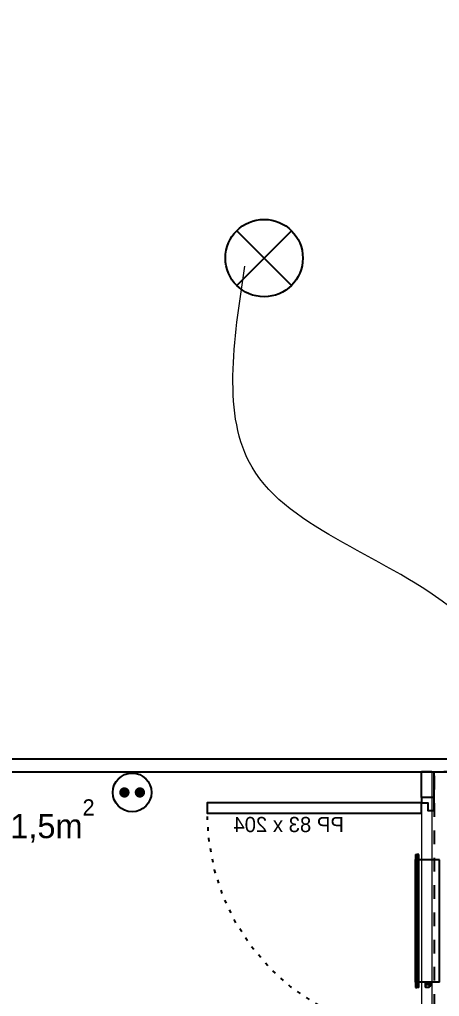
# Model space of a CAD drawing. Header units: centimetres. Extents: x 2648 to 12729, y 1890 to 6224.
# Drawn here: x 8577.8 to 8740.5, y 4405.4 to 4783.9 of the extents above; entities that cross this region are included whole.
import ezdxf

# ---------------------------------------------------------------- set-up
doc = ezdxf.new("R2010")
doc.units = ezdxf.units.CM
doc.linetypes.add('Style de ligne -18', pattern=[0.164042, 0.054681, -0.109361])
doc.linetypes.add('VW-01', pattern=[0.41656, 0.20828, -0.20828])
for name, color, linetype in [('B Faux plafonds', 9, 'Continuous'), ('B Général', 252, 'Continuous'), ('C ANNOTATIONS-prestations', 252, 'Continuous'), ('C ANNOTATIONS-texte', 252, 'Continuous'), ('D SURFACES-shab', 252, 'Continuous')]:
    doc.layers.add(name, color=color, linetype=linetype)
doc.layers.add('prlm-CHAUFF', color=4, linetype='Continuous', lineweight=25)
doc.layers.add('prlm-ELEC-CFO', color=10, linetype='Continuous', lineweight=25)
doc.styles.add('Eurostile', font='Eurosti.TTF')

# ---------------------------------------------------------------- blocks, each defined once
blk = doc.blocks.new('xi.PTCE')
at = {"layer": 'prlm-ELEC-CFO', "color": 0}
for points in [[(-10.61, 10.61), (10.61, -10.61)], [(10.61, 10.61), (-10.61, -10.61)]]:
    blk.add_lwpolyline(points, dxfattribs=at)
at = {"layer": 'prlm-ELEC-CFO', "color": 0, "linetype": 'ByBlock'}
blk.add_circle((0, 0), 15, dxfattribs=at)
blk = doc.blocks.new('xi.PC')
at = {"color": 0, "lineweight": 5}
blk.add_wipeout([(-7.5, -7.5), (7.5, -7.5), (7.5, 7.5), (-7.5, 7.5)], dxfattribs=at).dxf.layer = 'prlm-ELEC-CFO'
at = {"layer": 'prlm-ELEC-CFO', "color": 0, "linetype": 'ByBlock', "lineweight": 5, "const_width": 2}
for points in [[(-4, 0, 1), (-2, 0, 1)], [(2, 0, 1), (4, 0, 1)]]:
    blk.add_lwpolyline(points, format="xyb", close=True, dxfattribs=at)
at = {"layer": 'prlm-ELEC-CFO', "color": 0, "linetype": 'ByBlock', "lineweight": -2}
blk.add_circle((0, 0), 7.5, dxfattribs=at)
blk = doc.blocks.new('B 80.PP 80')
at = {"layer": 'B Général', "flags": 128}
blk.add_lwpolyline([(-43, 2.5), (-43, 85.5), (-39, 85.5), (-39, 2.5)], close=True, dxfattribs=at)
at = {"layer": 'B Général', "linetype": 'Style de ligne -18', "ltscale": 25.4, "flags": 128}
blk.add_lwpolyline([(46, 2.5), (45.27, 13.33), (43.1, 23.98), (39.53, 34.26), (34.61, 44), (28.44, 53.03), (21.1, 61.19), (12.74, 68.35), (3.5, 74.38), (-6.47, 79.18), (-17, 82.67), (-27.91, 84.79), (-39, 85.5)], dxfattribs=at)
at = {"layer": 'B Général', "linetype": 'Continuous', "flags": 128}
for points in [[(-45, 2.5), (-43, 2.5), (-43, 0), (-40, 0), (-40, -2.5), (-45, -2.5)], [(48, 2.5), (46, 2.5), (46, 0), (43, 0), (43, -2.5), (48, -2.5), (48, -2.5), (48, -2.5), (48, 1.79), (48, 1.79)]]:
    blk.add_lwpolyline(points, close=True, dxfattribs=at)
at = {"layer": 'C ANNOTATIONS-prestations', "insert": (-37.5, 32.5), "char_height": 5.8825, "attachment_point": 1, "rotation": 90, "line_spacing_factor": 0.894142, "style": 'Eurostile'}
blk.add_mtext('PP 83 x 204', dxfattribs=at)

msp = doc.modelspace()

# ---------------------------------------------------------------- linework, layer by layer
at = {"layer": 'B Faux plafonds', "linetype": 'VW-01', "ltscale": 25.4, "flags": 128}
msp.add_lwpolyline([(8768.638, 4492.463), (8768.638, 4492.464), (8738.482, 4492.464), (8738.485, 4366.458), (8792.791, 4366.458), (8792.791, 4341.48), (8859.791, 4341.48), (8859.791, 4311.474), (8922.796, 4311.474), (8922.796, 4082.48), (9042.796, 4082.48), (9042.796, 4563.086), (8897.795, 4563.086), (8897.792, 4492.463)], close=True, dxfattribs=at)
at = {"layer": 'B Général', "linetype": 'Continuous'}
for p, q in [((8453.489, 4497.443), (8799.791, 4497.465)), ((8453.489, 4497.443), (8799.791, 4497.465)), ((8453.489, 4492.443), (8799.792, 4492.465)), ((8453.489, 4492.443), (8732.485, 4492.461)), ((8737.485, 4492.461), (8733.485, 4492.461)), ((8733.485, 4482.461), (8733.485, 4492.461)), ((8733.485, 4482.461), (8733.485, 4492.461)), ((8738.485, 4492.461), (8799.792, 4492.465)), ((8738.485, 4482.461), (8738.485, 4492.461)), ((8738.485, 4482.461), (8738.485, 4492.461)), ((8738.485, 4482.461), (8733.485, 4482.461))]:
    msp.add_line(p, q, dxfattribs=at)
at = {"layer": 'D SURFACES-shab', "lineweight": 18, "flags": 128}
for points in [[(8892.792, 4497.471), (8892.792, 4634.378), (8848.263, 4634.378), (8848.263, 4701.389), (8853.263, 4701.389), (8853.263, 4641.385), (9036.796, 4641.385), (9036.796, 4883.389), (8452.485, 4883.389), (8452.485, 4497.471)], [(8452.485, 4492.443), (8733.485, 4492.443), (8733.485, 4082.48), (8452.485, 4082.48)], [(8892.789, 4429.5), (8892.792, 4492.461), (8737.485, 4492.461), (8737.485, 4368.565), (8792.791, 4368.565), (8792.791, 4345.783), (8859.791, 4345.783), (8859.791, 4315.783), (8922.796, 4315.783), (8922.794, 4429.5)]]:
    msp.add_lwpolyline(points, close=True, dxfattribs=at)
at = {"layer": 'prlm-CHAUFF', "ltscale": 50}
for p, q in [((8731.185, 4460.414), (8731.674, 4460.414)), ((8731.185, 4460.414), (8731.185, 4408.914)), ((8731.674, 4408.914), (8731.674, 4460.414)), ((8731.674, 4460.414), (8731.753, 4460.414)), ((8732.485, 4460.414), (8731.753, 4460.414)), ((8731.753, 4460.414), (8731.753, 4408.914)), ((8732.485, 4408.914), (8732.485, 4460.414)), ((8731.186, 4458.414), (8731.186, 4410.914)), ((8731.186, 4458.414), (8731.193, 4458.414)), ((8731.193, 4458.392), (8731.186, 4458.414)), ((8731.193, 4410.914), (8731.193, 4458.414)), ((8731.205, 4458.414), (8731.205, 4410.914)), ((8731.205, 4458.414), (8731.227, 4458.414)), ((8731.227, 4458.348), (8731.205, 4458.414)), ((8731.227, 4410.914), (8731.227, 4458.414)), ((8731.251, 4458.414), (8731.251, 4410.914)), ((8731.251, 4458.414), (8731.288, 4458.414)), ((8731.288, 4458.303), (8731.251, 4458.414)), ((8731.288, 4410.914), (8731.288, 4458.414)), ((8731.324, 4458.414), (8731.324, 4410.914)), ((8731.324, 4458.414), (8731.376, 4458.414)), ((8731.376, 4458.259), (8731.324, 4458.414)), ((8731.376, 4410.914), (8731.376, 4458.414)), ((8731.423, 4458.414), (8731.423, 4410.914)), ((8731.423, 4458.414), (8731.49, 4458.414)), ((8731.49, 4458.214), (8731.423, 4458.414)), ((8731.49, 4410.914), (8731.49, 4458.414)), ((8740.485, 4458.364), (8732.485, 4458.364)), ((8740.485, 4410.964), (8740.485, 4458.364)), ((8731.186, 4410.914), (8731.193, 4410.936)), ((8731.193, 4410.914), (8731.186, 4410.914)), ((8731.205, 4410.914), (8731.227, 4410.981)), ((8731.227, 4410.914), (8731.205, 4410.914)), ((8731.251, 4410.914), (8731.288, 4411.025)), ((8731.288, 4410.914), (8731.251, 4410.914)), ((8731.324, 4410.914), (8731.376, 4411.07)), ((8731.376, 4410.914), (8731.324, 4410.914)), ((8731.423, 4410.914), (8731.49, 4411.114)), ((8731.49, 4410.914), (8731.423, 4410.914)), ((8740.485, 4410.964), (8732.485, 4410.964)), ((8735.085, 4410.869), (8734.995, 4410.779)), ((8734.995, 4410.779), (8735.085, 4410.689)), ((8735.085, 4410.626), (8734.995, 4410.536)), ((8734.995, 4410.536), (8735.085, 4410.446)), ((8735.048, 4410.483), (8734.995, 4410.429)), ((8734.995, 4410.429), (8735.061, 4410.363)), ((8735.085, 4410.388), (8734.995, 4410.298)), ((8734.995, 4410.298), (8735.085, 4410.208)), ((8735.053, 4410.24), (8734.995, 4410.182)), ((8734.995, 4410.182), (8735.068, 4410.108)), ((8735.05, 4410.964), (8735.085, 4410.93)), ((8735.085, 4410.964), (8735.085, 4410.601)), ((8735.085, 4410.601), (8736.901, 4410.601)), ((8735.085, 4410.027), (8735.085, 4410.601)), ((8736.526, 4410.025), (8736.901, 4410.601)), ((8736.727, 4410.128), (8736.945, 4410.465)), ((8737.275, 4410.256), (8736.81, 4410.256)), ((8736.845, 4410.31), (8737.34, 4410.31)), ((8736.901, 4410.601), (8737.146, 4410.964)), ((8736.919, 4409.655), (8737.275, 4410.256)), ((8736.945, 4410.465), (8736.956, 4410.482)), ((8736.956, 4410.482), (8737.292, 4410.964)), ((8737.314, 4410.23), (8736.956, 4409.625)), ((8737.275, 4410.256), (8737.314, 4410.23)), ((8737.339, 4410.31), (8737.335, 4410.308)), ((8737.339, 4410.31), (8737.378, 4410.333)), ((8731.185, 4408.914), (8731.674, 4408.914)), ((8731.753, 4408.914), (8731.674, 4408.914)), ((8732.485, 4408.914), (8731.753, 4408.914)), ((8735.085, 4410.125), (8734.995, 4410.035)), ((8734.995, 4410.035), (8735.085, 4409.945)), ((8735.064, 4409.965), (8734.995, 4409.896)), ((8735.085, 4409.937), (8734.995, 4409.847)), ((8734.995, 4409.896), (8735.019, 4409.872)), ((8734.995, 4409.847), (8735.085, 4409.757)), ((8735.078, 4409.764), (8734.995, 4409.681)), ((8734.995, 4409.681), (8735.085, 4409.591)), ((8735.029, 4409.647), (8734.995, 4409.613)), ((8734.995, 4409.613), (8735.033, 4409.574)), ((8735.068, 4409.608), (8734.995, 4409.536)), ((8734.995, 4409.536), (8735.085, 4409.446)), ((8735.058, 4409.473), (8734.995, 4409.41)), ((8734.995, 4409.41), (8735.085, 4409.32)), ((8735.013, 4409.392), (8734.995, 4409.374)), ((8734.995, 4409.374), (8735.03, 4409.34)), ((8735.048, 4409.358), (8734.995, 4409.305)), ((8734.995, 4409.305), (8735.085, 4409.215)), ((8735.037, 4409.262), (8734.995, 4409.22)), ((8734.995, 4409.22), (8735.085, 4409.13)), ((8735.027, 4409.187), (8734.995, 4409.155)), ((8734.995, 4409.155), (8735.085, 4409.065)), ((8735.017, 4409.133), (8734.995, 4409.111)), ((8734.995, 4409.111), (8735.085, 4409.021)), ((8735.085, 4410.027), (8735.087, 4410.025)), ((8735.085, 4409.001), (8735.085, 4410.027)), ((8735.087, 4408.999), (8735.085, 4409.001)), ((8735.087, 4410.025), (8736.526, 4410.025)), ((8735.135, 4409.949), (8735.087, 4410.025)), ((8735.135, 4408.956), (8735.087, 4408.999)), ((8735.135, 4409.949), (8735.135, 4408.956)), ((8736.498, 4409.949), (8735.135, 4409.949)), ((8735.135, 4408.956), (8736.498, 4408.956)), ((8736.526, 4410.025), (8736.498, 4409.949)), ((8736.945, 4409.607), (8736.727, 4409.27)), ((8736.737, 4409.655), (8736.919, 4409.655)), ((8736.908, 4409.646), (8736.737, 4409.646)), ((8736.738, 4409.384), (8736.908, 4409.646)), ((8736.908, 4409.646), (8736.919, 4409.655)), ((8736.945, 4409.607), (8736.908, 4409.646)), ((8736.956, 4409.625), (8736.919, 4409.655)), ((8736.956, 4409.625), (8736.945, 4409.607))]:
    msp.add_line(p, q, dxfattribs=at)
for centre, radius, start, end in [((8737.594, 4409.942), 0.448, 124.67133, 135.49816), ((8737.939, 4409.91), 0.703, 143.033, 152.93247), ((8726.448, 4416.378), 12.5, 331.31767, 331.5903), ((8725.253, 4417.023), 13.847, 331.91822, 334.05151), ((8725.602, 4416.902), 13.432, 332.11504, 333.76315), ((8726.448, 4416.378), 12.5, 323.74938, 325.06371), ((8737.404, 4408.78), 0.836, 144.1326, 149.24253)]:
    msp.add_arc(centre, radius, start, end, dxfattribs=at)
for points, knots in [([(8737.34, 4410.31), (8737.342, 4410.312), (8737.347, 4410.317), (8737.354, 4410.325), (8737.361, 4410.333), (8737.367, 4410.342), (8737.373, 4410.353), (8737.379, 4410.364), (8737.384, 4410.375), (8737.388, 4410.388), (8737.392, 4410.401), (8737.396, 4410.416), (8737.399, 4410.431), (8737.401, 4410.447), (8737.403, 4410.463), (8737.405, 4410.48), (8737.406, 4410.499), (8737.407, 4410.517), (8737.407, 4410.543), (8737.407, 4410.576), (8737.404, 4410.618), (8737.4, 4410.663), (8737.394, 4410.712), (8737.387, 4410.763), (8737.377, 4410.817), (8737.366, 4410.874), (8737.356, 4410.923), (8737.35, 4410.952), (8737.347, 4410.962)], [0, 0, 0, 0, 0.03007729, 0.06005389, 0.0899314, 0.11971144, 0.14939564, 0.17898565, 0.20848313, 0.23788978, 0.26720728, 0.29643736, 0.32558172, 0.35464213, 0.38362033, 0.4125181, 0.44133724, 0.47007953, 0.4987468, 0.55325793, 0.60803682, 0.66309582, 0.71844711, 0.77410266, 0.83007424, 0.88637344, 0.94301163, 0.96771742, 0.96771742, 0.96771742, 0.96771742]), ([(8737.391, 4410.96), (8737.392, 4410.957), (8737.395, 4410.944), (8737.4, 4410.92), (8737.406, 4410.889), (8737.412, 4410.859), (8737.418, 4410.829), (8737.423, 4410.801), (8737.427, 4410.773), (8737.431, 4410.746), (8737.435, 4410.72), (8737.438, 4410.695), (8737.44, 4410.67), (8737.442, 4410.646), (8737.444, 4410.623), (8737.445, 4410.601), (8737.446, 4410.579), (8737.446, 4410.553), (8737.445, 4410.522), (8737.443, 4410.488), (8737.439, 4410.457), (8737.433, 4410.429), (8737.425, 4410.404), (8737.416, 4410.382), (8737.405, 4410.362), (8737.392, 4410.346), (8737.383, 4410.337), (8737.378, 4410.333)], [0.053874, 0.053874, 0.053874, 0.053874, 0.06071041, 0.09076432, 0.12064021, 0.1503557, 0.17992874, 0.20937763, 0.238721, 0.26797777, 0.29716716, 0.32630864, 0.35542192, 0.38452691, 0.4136437, 0.44279256, 0.47199386, 0.50126807, 0.55623267, 0.61100343, 0.66571537, 0.72050165, 0.7754929, 0.83081662, 0.88659665, 0.94295271, 1, 1, 1, 1]), ([(8737.441, 4410.427), (8737.442, 4410.43), (8737.446, 4410.437), (8737.45, 4410.448), (8737.455, 4410.461), (8737.459, 4410.474), (8737.463, 4410.488), (8737.466, 4410.503), (8737.468, 4410.518), (8737.47, 4410.534), (8737.472, 4410.551), (8737.473, 4410.569), (8737.474, 4410.588), (8737.474, 4410.613), (8737.474, 4410.646), (8737.471, 4410.687), (8737.467, 4410.731), (8737.461, 4410.778), (8737.454, 4410.827), (8737.445, 4410.88), (8737.436, 4410.925), (8737.431, 4410.953), (8737.429, 4410.962)], [0.10594021, 0.10594021, 0.10594021, 0.10594021, 0.13595044, 0.16948681, 0.20288603, 0.23617044, 0.26936273, 0.30248592, 0.33556328, 0.36861838, 0.40167498, 0.43475703, 0.46788866, 0.5010941, 0.56297805, 0.62469258, 0.68639421, 0.74823739, 0.81037369, 0.87295114, 0.93611354, 0.96545219, 0.96545219, 0.96545219, 0.96545219]), ([(8736.498, 4408.956), (8736.527, 4408.976), (8736.548, 4409.012), (8736.577, 4409.116), (8736.585, 4409.184), (8736.585, 4409.31), (8736.583, 4409.356), (8736.576, 4409.456), (8736.57, 4409.509), (8736.549, 4409.679), (8736.527, 4409.807), (8736.498, 4409.949)], [0, 0, 0, 0, 0.25, 0.25, 0.5, 0.5, 0.625, 0.625, 0.75, 0.75, 1, 1, 1, 1]), ([(8736.687, 4410.016), (8736.686, 4410.017), (8736.686, 4410.02), (8736.686, 4410.026), (8736.686, 4410.031), (8736.687, 4410.038), (8736.688, 4410.045), (8736.69, 4410.052), (8736.693, 4410.06), (8736.697, 4410.072), (8736.704, 4410.089), (8736.715, 4410.109), (8736.723, 4410.121), (8736.727, 4410.128)], [0, 0, 0, 0, 0.0617893, 0.1223736, 0.1824406, 0.2426966, 0.303842, 0.3665485, 0.4314399, 0.4990804, 0.6683458, 0.8326458, 1, 1, 1, 1]), ([(8736.694, 4409.218), (8736.696, 4409.221), (8736.7, 4409.228), (8736.706, 4409.239), (8736.712, 4409.251), (8736.717, 4409.263), (8736.722, 4409.277), (8736.727, 4409.292), (8736.731, 4409.308), (8736.734, 4409.324), (8736.737, 4409.341), (8736.74, 4409.36), (8736.742, 4409.379), (8736.744, 4409.399), (8736.746, 4409.42), (8736.747, 4409.441), (8736.747, 4409.464), (8736.748, 4409.494), (8736.747, 4409.534), (8736.745, 4409.583), (8736.741, 4409.636), (8736.736, 4409.691), (8736.729, 4409.75), (8736.721, 4409.812), (8736.711, 4409.876), (8736.7, 4409.944), (8736.691, 4409.992), (8736.687, 4410.016)], [0.03047123, 0.03047123, 0.03047123, 0.03047123, 0.05994566, 0.08976821, 0.11950158, 0.14915412, 0.17873427, 0.20825051, 0.23771143, 0.26712563, 0.2965018, 0.32584868, 0.35517504, 0.38448971, 0.41380153, 0.4431194, 0.47245222, 0.50180892, 0.55686694, 0.61186302, 0.66685622, 0.72190523, 0.77706824, 0.83240282, 0.88796581, 0.94381319, 1, 1, 1, 1])]:
    msp.add_open_spline(points, degree=3, knots=knots, dxfattribs=at)
at = {"layer": 'prlm-ELEC-CFO', "lineweight": 13}
msp.add_spline([(8784.736, 4504.254), (8746.446, 4554.774), (8667.879, 4610.437), (8665.095, 4688.36)], degree=3, dxfattribs=at)

# ---------------------------------------------------------------- block references
at = {"layer": 'B Général', "xscale": -1, "rotation": 90}
msp.add_blockref('B 80.PP 80', (8735.985, 4437.461), dxfattribs=at)
at = {"layer": 'prlm-ELEC-CFO'}
msp.add_blockref('xi.PTCE', (8672.526, 4691.522), dxfattribs=at)

# ---------------------------------------------------------------- texts
at = {"layer": 'C ANNOTATIONS-texte', "insert": (8514.739, 4481.789), "char_height": 9.412, "width": 104.91913, "attachment_point": 1, "line_spacing_factor": 0.894142, "style": 'Eurostile'}
msp.add_mtext('chambre 11,5m{\\H0.6667x;\\S2^ ;}', dxfattribs=at)

# ---------------------------------------------------------------- next in the draw order: block references
at = {"layer": 'prlm-ELEC-CFO'}
msp.add_blockref('xi.PC', (8621.407, 4484.443), dxfattribs=at)

doc.saveas('drawing.dxf')
